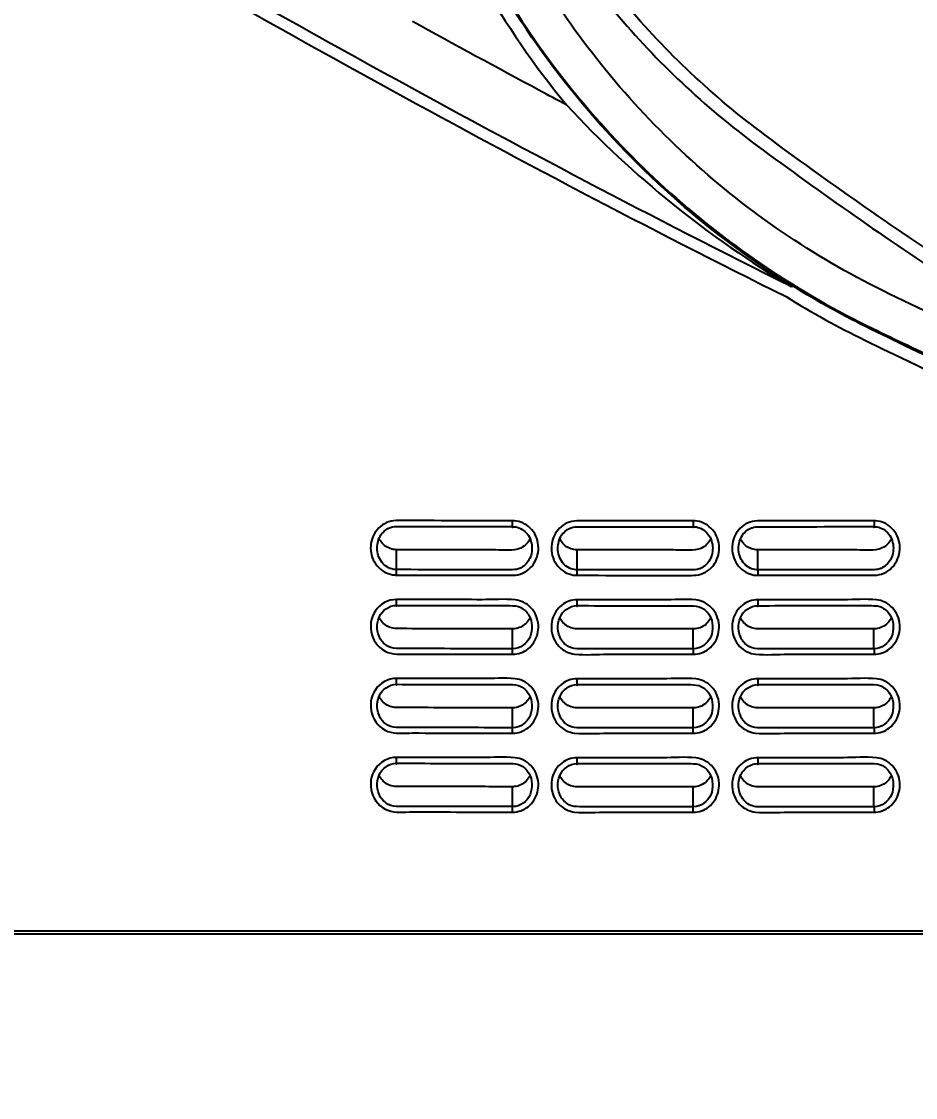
# Model space of a CAD drawing. Extents: x 5656 to 11650, y -52 to 2475.
# Drawn here: x 5989.5 to 6058.8, y 662.2 to 745.6 of the extents above; entities that cross this region are included whole.
import ezdxf

# ---------------------------------------------------------------- set-up
doc = ezdxf.new("R2010")
doc.units = 0
doc.header["$LTSCALE"] = 20
doc.header["$MEASUREMENT"] = 0
doc.layers.get('0').update_dxf_attribs({"linetype": 'CONTINUOUS'})
doc.layers.get('DEFPOINTS').update_dxf_attribs({"linetype": 'CONTINUOUS'})
doc.layers.add('1', color=7, linetype='CONTINUOUS')
doc.styles.get("Standard").update_dxf_attribs({"font": 'NanumGothic.ttf'})
doc.dimstyles.get("Standard").update_dxf_attribs({"dimtxt": 2.7, "dimasz": 2.5, "dimexe": 1.5, "dimexo": 1.5, "dimgap": 1.5, "dimtad": 1, "dimdec": 0, "dimlfac": 10, "dimzin": 0, "dimdsep": 46, "dimtxsty": 'Standard', "dimcen": 0, "dimclrt": 2, "dimadec": 0, "dimazin": 0, "dimtfac": 1, "dimtdec": 0, "dimtmove": 0, "dimatfit": 3, "dimfxl": 0, "dimtolj": 1, "dimtzin": 0, "dimarcsym": 0})

# ---------------------------------------------------------------- blocks, each defined once
blk = doc.blocks.new('*D64')
at = {"color": 3, "linetype": 'ByBlock', "lineweight": -2}
for p, q in [((6474.558, 691.893), (6474.558, 42.121)), ((5777.003, 293.403), (5777.003, 42.121)), ((5797.003, 47.121), (6454.558, 47.121))]:
    blk.add_line(p, q, dxfattribs=at)
at = {"color": 3}
for points in [[(5797.003, 50.454), (5797.003, 43.787), (5777.003, 47.121)], [(6454.558, 50.454), (6454.558, 43.787), (6474.558, 47.121)]]:
    blk.add_solid(points, dxfattribs=at)
at = {"layer": 'DEFPOINTS', "color": 0}
for p in [(6474.558, 693.393), (5777.003, 294.903), (6474.558, 47.121)]:
    blk.add_point(p, dxfattribs=at)
at = {"color": 2, "insert": (6125.781, 70.64), "char_height": 25, "attachment_point": 5}
blk.add_mtext('\\A1;{\\fNanumGothic|b0|i0|c0|p50;700}', dxfattribs=at)

msp = doc.modelspace()

# ---------------------------------------------------------------- linework, layer by layer
at = {"color": 7}
msp.add_line((5802.178, 675.151), (6465.558, 675.151), dxfattribs=at)
at = {"layer": '1', "color": 0, "linetype": 'Continuous'}
for p, q in [((6018.586, 703.117), (6018.586, 704.662)), ((6032.586, 703.097), (6032.586, 704.642)), ((6046.586, 703.096), (6046.586, 704.642)), ((6027.586, 696.987), (6027.586, 698.532)), ((6041.586, 696.979), (6041.586, 698.525)), ((6055.586, 696.985), (6055.586, 698.531)), ((6027.586, 690.872), (6027.586, 692.418)), ((6041.586, 690.864), (6041.586, 692.41)), ((6055.586, 690.868), (6055.586, 692.414)), ((6027.586, 684.758), (6027.586, 686.303)), ((6041.586, 684.748), (6041.586, 686.294)), ((6055.586, 684.751), (6055.586, 686.297))]:
    msp.add_line(p, q, dxfattribs=at)
at = {"layer": '1', "color": 0, "linetype": 'Continuous', "extrusion": (0, 0, -1)}
for centre, major_axis, ratio, start_param, end_param in [((6048.767, 724.229), (0.527, 0.85), 0.203101, 5.825232, 6.283098), ((6027.586, 706.883), (-0.001, -0.5), 0.002015, 5.780341, 7.887921), ((6041.586, 706.878), (0, -0.5), 0.000356, 4.678122, 6.786029), ((6055.586, 706.886), (0, -0.5), 0.001551, 4.677702, 6.786029), ((6018.586, 702.679), (-0.001, -0.5), 0.004485, 1.604538, 2.638744), ((6032.586, 702.659), (0, -0.5), 0.001141, 1.605159, 2.638749), ((6046.586, 702.658), (0, -0.5), 0.000791, 3.644436, 4.677822), ((6018.586, 700.785), (-0.001, -0.5), 0.004532, 5.780336, 7.887734), ((6032.586, 700.764), (0, 0.5), 0.001185, 2.638749, 4.74648), ((6046.586, 700.763), (0, 0.5), 0.000736, 1.536352, 3.644436), ((6027.586, 696.549), (-0.001, -0.5), 0.002258, 1.604797, 2.638748), ((6041.586, 696.541), (0, 0.5), 0.000084, 0.502843, 1.536456), ((6055.586, 696.547), (0, 0.5), 0.001162, 0.502844, 1.535733), ((6018.586, 694.672), (0.001, 0.5), 0.004686, 2.638743, 4.746175), ((6032.586, 694.649), (0, 0.5), 0.001329, 2.638749, 4.746518), ((6046.586, 694.648), (0, -0.5), 0.000555, 4.6779, 6.786029), ((6027.586, 690.434), (0.001, 0.5), 0.002404, 4.746426, 5.780341), ((6041.586, 690.426), (0, 0.5), 0.000081, 4.746772, 5.780342), ((6055.586, 690.43), (0, -0.5), 0.00093, 3.644436, 4.677384), ((6018.586, 688.558), (0.001, 0.5), 0.00484, 2.638743, 4.746209), ((6032.586, 688.535), (0, -0.5), 0.001475, 5.780341, 7.888149), ((6046.586, 688.531), (0, 0.5), 0.000372, 1.536262, 3.644436), ((6027.586, 684.32), (0.001, 0.5), 0.002552, 4.746462, 5.78034), ((6041.586, 684.31), (0, -0.5), 0.000248, 1.605233, 2.638749), ((6055.586, 684.312), (0, 0.5), 0.000695, 0.502843, 1.535825)]:
    msp.add_ellipse(centre, major_axis=major_axis, ratio=ratio, start_param=start_param, end_param=end_param, dxfattribs=at)
at = {"layer": '1', "color": 0, "linetype": 'Continuous'}
for points, knots in [([(6017.582, 741.604), (6006.024, 747.959), (5994.591, 754.536), (5977.458, 764.415), (5971.75, 767.712), (5960.325, 774.273), (5954.606, 777.537), (5937.424, 787.208), (5925.839, 793.544), (5903.114, 805.181), (5891.952, 810.488), (5881.324, 814.944)], [0, 0, 0, 0, 0.25, 0.25, 0.375, 0.375, 0.5, 0.5, 0.75, 0.75, 1, 1, 1, 1]), ([(5880.667, 814.124), (5891.214, 809.721), (5902.729, 804.278), (5925.653, 792.576), (5937.098, 786.329), (5954.243, 776.7), (5959.957, 773.444), (5971.373, 766.896), (5977.074, 763.605), (5994.185, 753.746), (6005.604, 747.181), (6017.147, 740.836)], [0, 0, 0, 0, 0.25, 0.25, 0.5, 0.5, 0.625, 0.625, 0.75, 0.75, 1, 1, 1, 1]), ([(6020.231, 788.219), (6020.228, 783.118), (6020.816, 778.094), (6023.169, 768.197), (6024.915, 763.432), (6029.443, 754.442), (6032.279, 750.144), (6038.774, 742.436), (6042.44, 738.983), (6046.541, 735.945)], [0, 0, 0, 0, 0.25, 0.25, 0.5, 0.5, 0.75, 0.75, 1, 1, 1, 1]), ([(6047.133, 736.783), (6043.096, 739.773), (6039.486, 743.173), (6033.09, 750.762), (6030.298, 754.994), (6025.84, 763.845), (6024.121, 768.537), (6021.805, 778.282), (6021.225, 783.229), (6021.229, 788.251)], [0, 0, 0, 0, 0.25, 0.25, 0.5, 0.5, 0.75, 0.75, 1, 1, 1, 1]), ([(6016.088, 782.293), (6016.158, 774.413), (6017.538, 766.77), (6022.913, 751.959), (6026.759, 745.203), (6031.759, 739.112)], [0, 0, 0, 0, 0.5, 0.5, 1, 1, 1, 1]), ([(6017.11, 782.415), (6017.165, 776.067), (6018.116, 769.765), (6021.659, 757.759), (6024.308, 751.914), (6029.337, 743.973), (6031.19, 741.451), (6035.251, 736.656), (6037.477, 734.371), (6044.531, 728.074), (6049.778, 724.556), (6055.493, 721.791)], [0, 0, 0, 0, 0.25, 0.25, 0.5, 0.5, 0.625, 0.625, 0.75, 0.75, 1, 1, 1, 1]), ([(6032.55, 739.738), (6027.641, 745.718), (6023.862, 752.343), (6018.567, 766.882), (6017.178, 774.555), (6017.111, 782.292)], [0, 0, 0, 0, 0.5, 0.5, 1, 1, 1, 1]), ([(6056.8, 724.454), (6051.332, 727.1), (6046.356, 730.435), (6039.611, 736.447), (6037.479, 738.633), (6033.591, 743.217), (6031.817, 745.63), (6027.002, 753.224), (6024.465, 758.816), (6021.073, 770.301), (6020.163, 776.33), (6020.11, 782.404)], [0, 0, 0, 0, 0.25, 0.25, 0.375, 0.375, 0.5, 0.5, 0.75, 0.75, 1, 1, 1, 1]), ([(6031.759, 739.112), (6031.049, 739.49), (6030.338, 739.869), (6026.352, 742.004), (6023.085, 743.778), (6019.827, 745.569)], [0, 0, 0, 0, 0.178024, 0.178024, 1, 1, 1, 1]), ([(6077.53, 717.151), (6072.189, 719.92), (6067.052, 723.062), (6056.973, 729.705), (6052.012, 733.169), (6047.133, 736.783)], [0, 0, 0, 0, 0.5, 0.5, 1, 1, 1, 1]), ([(6046.541, 735.945), (6051.511, 732.264), (6056.565, 728.737), (6066.838, 721.981), (6072.078, 718.793), (6077.53, 715.992)], [0, 0, 0, 0, 0.5, 0.5, 1, 1, 1, 1]), ([(6055.493, 721.791), (6057.293, 720.92), (6059.097, 720.056), (6064.876, 717.317), (6068.865, 715.47), (6072.871, 713.663)], [0, 0, 0, 0, 0.312735, 0.312735, 1, 1, 1, 1]), ([(6027.585, 706.9), (6026.11, 706.902), (6024.636, 706.904), (6021.686, 706.909), (6020.211, 706.912), (6018.736, 706.915), (6018.489, 706.916), (6018.235, 706.9), (6017.76, 706.749), (6017.533, 706.623), (6017.173, 706.323), (6017.026, 706.153), (6016.789, 705.771), (6016.698, 705.553), (6016.588, 705.094), (6016.571, 704.847), (6016.616, 704.358), (6016.682, 704.11), (6016.89, 703.659), (6017.035, 703.449), (6017.378, 703.107), (6017.578, 702.967), (6017.997, 702.776), (6018.22, 702.719), (6018.49, 702.698), (6018.537, 702.696), (6018.584, 702.696)], [0, 0, 0, 0, 0.286043, 0.286043, 0.572093, 0.572093, 0.572093, 0.620491, 0.620491, 0.669502, 0.669502, 0.712142, 0.712142, 0.756982, 0.756982, 0.804145, 0.804145, 0.85281, 0.85281, 0.90112, 0.90112, 0.947335, 0.947335, 0.991024, 0.991024, 1, 1, 1, 1]), ([(6018.584, 702.696), (6020.059, 702.692), (6021.533, 702.689), (6024.483, 702.684), (6025.958, 702.682), (6027.433, 702.68), (6027.68, 702.68), (6027.934, 702.696), (6028.408, 702.848), (6028.636, 702.974), (6028.996, 703.275), (6029.143, 703.445), (6029.38, 703.828), (6029.471, 704.046), (6029.581, 704.506), (6029.598, 704.755), (6029.552, 705.244), (6029.486, 705.492), (6029.277, 705.943), (6029.132, 706.152), (6028.789, 706.492), (6028.589, 706.631), (6028.17, 706.821), (6027.947, 706.878), (6027.678, 706.898), (6027.632, 706.9), (6027.585, 706.9)], [0, 0, 0, 0, 0.286044, 0.286044, 0.572081, 0.572081, 0.572081, 0.620491, 0.620491, 0.66951, 0.66951, 0.71221, 0.71221, 0.757163, 0.757163, 0.804436, 0.804436, 0.853144, 0.853144, 0.901394, 0.901394, 0.947484, 0.947484, 0.991063, 0.991063, 1, 1, 1, 1]), ([(6041.586, 706.895), (6040.112, 706.894), (6038.637, 706.894), (6035.687, 706.895), (6034.213, 706.895), (6032.738, 706.896), (6032.49, 706.896), (6032.236, 706.88), (6031.761, 706.728), (6031.534, 706.601), (6031.174, 706.3), (6031.027, 706.129), (6030.79, 705.747), (6030.699, 705.528), (6030.59, 705.067), (6030.572, 704.819), (6030.619, 704.329), (6030.685, 704.081), (6030.895, 703.631), (6031.04, 703.422), (6031.383, 703.082), (6031.583, 702.943), (6032.002, 702.754), (6032.225, 702.697), (6032.493, 702.677), (6032.539, 702.676), (6032.585, 702.676)], [0, 0, 0, 0, 0.28603, 0.28603, 0.572065, 0.572065, 0.572065, 0.620511, 0.620511, 0.669566, 0.669566, 0.712304, 0.712304, 0.757289, 0.757289, 0.80458, 0.80458, 0.853294, 0.853294, 0.901539, 0.901539, 0.947611, 0.947611, 0.991159, 0.991159, 1, 1, 1, 1]), ([(6032.585, 702.676), (6034.06, 702.675), (6035.535, 702.674), (6038.484, 702.674), (6039.959, 702.674), (6041.434, 702.674), (6041.682, 702.674), (6041.936, 702.69), (6042.41, 702.843), (6042.637, 702.969), (6042.998, 703.271), (6043.145, 703.442), (6043.382, 703.825), (6043.472, 704.044), (6043.582, 704.506), (6043.599, 704.754), (6043.553, 705.245), (6043.486, 705.493), (6043.276, 705.943), (6043.13, 706.151), (6042.787, 706.491), (6042.587, 706.629), (6042.169, 706.817), (6041.946, 706.874), (6041.678, 706.893), (6041.632, 706.895), (6041.586, 706.895)], [0, 0, 0, 0, 0.286027, 0.286027, 0.572049, 0.572049, 0.572049, 0.620498, 0.620498, 0.669553, 0.669553, 0.712324, 0.712324, 0.757375, 0.757375, 0.804735, 0.804735, 0.853481, 0.853481, 0.901695, 0.901695, 0.947695, 0.947695, 0.991176, 0.991176, 1, 1, 1, 1]), ([(6055.587, 706.903), (6055.253, 706.903), (6054.92, 706.902), (6053.253, 706.901), (6051.92, 706.9), (6049.304, 706.898), (6048.022, 706.897), (6046.739, 706.897), (6046.491, 706.897), (6046.237, 706.88), (6045.762, 706.727), (6045.535, 706.6), (6045.174, 706.298), (6045.027, 706.127), (6044.79, 705.744), (6044.7, 705.524), (6044.59, 705.063), (6044.573, 704.814), (6044.62, 704.324), (6044.687, 704.076), (6044.897, 703.626), (6045.043, 703.417), (6045.387, 703.079), (6045.586, 702.94), (6046.005, 702.753), (6046.227, 702.696), (6046.495, 702.677), (6046.541, 702.675), (6046.586, 702.675)], [0, 0, 0, 0, 0.064652, 0.064652, 0.323258, 0.323258, 0.572033, 0.572033, 0.572033, 0.620506, 0.620506, 0.669583, 0.669583, 0.712378, 0.712378, 0.75745, 0.75745, 0.804822, 0.804822, 0.853572, 0.853572, 0.901784, 0.901784, 0.947776, 0.947776, 0.991242, 0.991242, 1, 1, 1, 1]), ([(6046.586, 702.675), (6048.061, 702.676), (6049.536, 702.677), (6052.485, 702.679), (6053.96, 702.68), (6055.434, 702.681), (6055.682, 702.681), (6055.936, 702.698), (6056.411, 702.851), (6056.638, 702.978), (6056.999, 703.28), (6057.146, 703.451), (6057.383, 703.834), (6057.473, 704.054), (6057.583, 704.516), (6057.6, 704.765), (6057.553, 705.255), (6057.486, 705.503), (6057.275, 705.953), (6057.13, 706.162), (6056.786, 706.501), (6056.586, 706.639), (6056.168, 706.826), (6055.946, 706.882), (6055.678, 706.901), (6055.632, 706.903), (6055.587, 706.903)], [0, 0, 0, 0, 0.286007, 0.286007, 0.57201, 0.57201, 0.57201, 0.620474, 0.620474, 0.669542, 0.669542, 0.712344, 0.712344, 0.757444, 0.757444, 0.804855, 0.804855, 0.853633, 0.853633, 0.901844, 0.901844, 0.947806, 0.947806, 0.991237, 0.991237, 1, 1, 1, 1]), ([(6018.586, 703.117), (6018.586, 703.117), (6018.586, 703.117), (6018.55, 703.117), (6018.514, 703.119), (6018.305, 703.136), (6018.132, 703.184), (6017.812, 703.342), (6017.661, 703.456), (6017.408, 703.732), (6017.303, 703.899), (6017.154, 704.252), (6017.109, 704.444), (6017.077, 704.822), (6017.089, 705.012), (6017.167, 705.368), (6017.23, 705.539), (6017.401, 705.84), (6017.509, 705.977), (6017.753, 706.196), (6017.89, 706.285), (6018.068, 706.362), (6018.101, 706.375), (6018.326, 706.452), (6018.536, 706.461), (6018.738, 706.46), (6020.213, 706.457), (6021.688, 706.454), (6024.637, 706.449), (6026.111, 706.447), (6027.586, 706.445)], [0, 0, 0, 0, 0.000004, 0.000004, 0.007624, 0.007624, 0.044838, 0.044838, 0.084354, 0.084354, 0.125878, 0.125878, 0.167898, 0.167898, 0.208657, 0.208657, 0.247279, 0.247279, 0.283811, 0.283811, 0.317928, 0.317928, 0.325364, 0.325364, 0.369105, 0.369105, 0.369105, 0.684553, 0.684553, 1, 1, 1, 1]), ([(6027.586, 706.445), (6027.586, 706.445), (6027.586, 706.445), (6027.622, 706.445), (6027.658, 706.444), (6027.866, 706.427), (6028.039, 706.379), (6028.358, 706.223), (6028.509, 706.109), (6028.763, 705.835), (6028.868, 705.669), (6029.017, 705.315), (6029.063, 705.123), (6029.095, 704.745), (6029.083, 704.554), (6029.006, 704.197), (6028.942, 704.026), (6028.771, 703.724), (6028.663, 703.587), (6028.419, 703.367), (6028.282, 703.278), (6028.103, 703.201), (6028.071, 703.188), (6027.846, 703.111), (6027.637, 703.101), (6027.434, 703.101), (6025.959, 703.103), (6024.484, 703.105), (6021.535, 703.11), (6020.061, 703.114), (6018.586, 703.117)], [0, 0, 0, 0, 0.000004, 0.000004, 0.00759, 0.00759, 0.044703, 0.044703, 0.084092, 0.084092, 0.125544, 0.125544, 0.167592, 0.167592, 0.208453, 0.208453, 0.247192, 0.247192, 0.283799, 0.283799, 0.317988, 0.317988, 0.32538, 0.32538, 0.369138, 0.369138, 0.369138, 0.684569, 0.684569, 1, 1, 1, 1]), ([(6032.586, 703.097), (6032.586, 703.097), (6032.586, 703.097), (6032.55, 703.097), (6032.515, 703.098), (6032.307, 703.115), (6032.135, 703.162), (6031.815, 703.317), (6031.664, 703.431), (6031.41, 703.705), (6031.305, 703.871), (6031.155, 704.225), (6031.109, 704.416), (6031.077, 704.795), (6031.089, 704.986), (6031.166, 705.343), (6031.229, 705.514), (6031.401, 705.817), (6031.508, 705.954), (6031.752, 706.175), (6031.89, 706.264), (6032.068, 706.341), (6032.101, 706.354), (6032.326, 706.431), (6032.535, 706.441), (6032.738, 706.441), (6034.213, 706.44), (6035.688, 706.44), (6038.637, 706.439), (6040.111, 706.439), (6041.586, 706.439)], [0, 0, 0, 0, 0.000004, 0.000004, 0.007509, 0.007509, 0.044592, 0.044592, 0.083962, 0.083962, 0.125407, 0.125407, 0.167457, 0.167457, 0.208334, 0.208334, 0.247101, 0.247101, 0.283743, 0.283743, 0.317965, 0.317965, 0.325359, 0.325359, 0.369148, 0.369148, 0.369148, 0.684574, 0.684574, 1, 1, 1, 1]), ([(6041.586, 706.439), (6041.586, 706.439), (6041.586, 706.439), (6041.622, 706.439), (6041.657, 706.438), (6041.865, 706.422), (6042.037, 706.375), (6042.356, 706.22), (6042.507, 706.107), (6042.761, 705.834), (6042.866, 705.668), (6043.016, 705.315), (6043.063, 705.123), (6043.095, 704.744), (6043.083, 704.553), (6043.006, 704.195), (6042.943, 704.024), (6042.771, 703.72), (6042.664, 703.583), (6042.42, 703.362), (6042.282, 703.272), (6042.104, 703.195), (6042.071, 703.183), (6041.846, 703.105), (6041.637, 703.095), (6041.434, 703.095), (6039.959, 703.095), (6038.484, 703.095), (6035.535, 703.095), (6034.061, 703.096), (6032.586, 703.097)], [0, 0, 0, 0, 0.000004, 0.000004, 0.007494, 0.007494, 0.044516, 0.044516, 0.083812, 0.083812, 0.12522, 0.12522, 0.167293, 0.167293, 0.208235, 0.208235, 0.247071, 0.247071, 0.283756, 0.283756, 0.318018, 0.318018, 0.325384, 0.325384, 0.36918, 0.36918, 0.36918, 0.68459, 0.68459, 1, 1, 1, 1]), ([(6046.586, 703.096), (6046.586, 703.096), (6046.586, 703.096), (6046.551, 703.096), (6046.515, 703.098), (6046.308, 703.113), (6046.136, 703.161), (6045.817, 703.315), (6045.666, 703.428), (6045.412, 703.701), (6045.306, 703.867), (6045.156, 704.22), (6045.11, 704.412), (6045.077, 704.791), (6045.089, 704.982), (6045.166, 705.34), (6045.229, 705.511), (6045.401, 705.815), (6045.508, 705.952), (6045.752, 706.173), (6045.89, 706.263), (6046.068, 706.341), (6046.101, 706.353), (6046.326, 706.431), (6046.535, 706.441), (6046.738, 706.441), (6048.213, 706.442), (6049.688, 706.443), (6052.637, 706.445), (6054.111, 706.446), (6055.586, 706.448)], [0, 0, 0, 0, 0.000004, 0.000004, 0.007438, 0.007438, 0.044445, 0.044445, 0.083733, 0.083733, 0.125137, 0.125137, 0.167213, 0.167213, 0.208165, 0.208165, 0.247019, 0.247019, 0.283726, 0.283726, 0.318007, 0.318007, 0.325377, 0.325377, 0.369193, 0.369193, 0.369193, 0.684597, 0.684597, 1, 1, 1, 1]), ([(6055.586, 706.448), (6055.586, 706.448), (6055.586, 706.448), (6055.621, 706.448), (6055.657, 706.446), (6055.864, 706.43), (6056.036, 706.384), (6056.355, 706.23), (6056.506, 706.117), (6056.76, 705.844), (6056.866, 705.678), (6057.016, 705.325), (6057.062, 705.133), (6057.095, 704.754), (6057.083, 704.562), (6057.006, 704.204), (6056.943, 704.032), (6056.771, 703.729), (6056.664, 703.591), (6056.42, 703.37), (6056.282, 703.28), (6056.104, 703.203), (6056.071, 703.19), (6055.847, 703.112), (6055.637, 703.102), (6055.434, 703.102), (6053.959, 703.101), (6052.484, 703.1), (6049.535, 703.098), (6048.061, 703.097), (6046.586, 703.096)], [0, 0, 0, 0, 0.000004, 0.000004, 0.007442, 0.007442, 0.044417, 0.044417, 0.083675, 0.083675, 0.125075, 0.125075, 0.167176, 0.167176, 0.208167, 0.208167, 0.247055, 0.247055, 0.283775, 0.283775, 0.318066, 0.318066, 0.325423, 0.325423, 0.369233, 0.369233, 0.369233, 0.684617, 0.684617, 1, 1, 1, 1]), ([(6018.586, 704.662), (6018.421, 704.663), (6018.253, 704.692), (6017.941, 704.802), (6017.793, 704.885), (6017.533, 705.092), (6017.418, 705.22), (6017.297, 705.411), (6017.268, 705.462), (6017.243, 705.514)], [0, 0, 0, 0, 0.297407, 0.297407, 0.594623, 0.594623, 0.895423, 0.895423, 1, 1, 1, 1]), ([(6028.943, 705.523), (6028.942, 705.52), (6028.941, 705.518), (6028.866, 705.358), (6028.764, 705.211), (6028.521, 704.967), (6028.378, 704.865), (6028.072, 704.719), (6027.906, 704.672), (6027.739, 704.654), (6027.088, 704.587), (6026.429, 704.648), (6024.576, 704.651), (6023.378, 704.652), (6020.982, 704.657), (6019.784, 704.659), (6018.586, 704.662)], [0, 0, 0, 0, 0.000758, 0.000758, 0.049881, 0.049881, 0.098249, 0.098249, 0.145669, 0.145669, 0.145669, 0.329069, 0.329069, 0.664534, 0.664534, 1, 1, 1, 1]), ([(6032.586, 704.642), (6032.421, 704.642), (6032.253, 704.671), (6031.942, 704.781), (6031.793, 704.863), (6031.533, 705.07), (6031.419, 705.197), (6031.297, 705.387), (6031.269, 705.439), (6031.243, 705.492)], [0, 0, 0, 0, 0.297265, 0.297265, 0.594361, 0.594361, 0.894648, 0.894648, 1, 1, 1, 1]), ([(6042.944, 705.519), (6042.943, 705.517), (6042.942, 705.516), (6042.868, 705.356), (6042.766, 705.209), (6042.523, 704.963), (6042.38, 704.861), (6042.074, 704.714), (6041.908, 704.666), (6041.74, 704.649), (6041.088, 704.58), (6040.429, 704.64), (6038.576, 704.64), (6037.378, 704.64), (6034.982, 704.641), (6033.784, 704.642), (6032.586, 704.642)], [0, 0, 0, 0, 0.000561, 0.000561, 0.04974, 0.04974, 0.098202, 0.098202, 0.145708, 0.145708, 0.145708, 0.329274, 0.329274, 0.664637, 0.664637, 1, 1, 1, 1]), ([(6046.586, 704.642), (6046.421, 704.642), (6046.254, 704.671), (6045.942, 704.78), (6045.794, 704.862), (6045.534, 705.068), (6045.419, 705.195), (6045.298, 705.385), (6045.269, 705.437), (6045.243, 705.49)], [0, 0, 0, 0, 0.297195, 0.297195, 0.594235, 0.594235, 0.894248, 0.894248, 1, 1, 1, 1]), ([(6056.944, 705.528), (6056.943, 705.527), (6056.942, 705.525), (6056.868, 705.366), (6056.767, 705.219), (6056.524, 704.972), (6056.381, 704.869), (6056.075, 704.722), (6055.908, 704.674), (6055.741, 704.656), (6055.089, 704.587), (6054.429, 704.647), (6052.575, 704.646), (6051.377, 704.645), (6048.982, 704.643), (6047.784, 704.643), (6046.586, 704.642)], [0, 0, 0, 0, 0.000449, 0.000449, 0.049668, 0.049668, 0.098183, 0.098183, 0.145731, 0.145731, 0.145731, 0.32936, 0.32936, 0.66468, 0.66468, 1, 1, 1, 1]), ([(6027.585, 696.566), (6027.8, 696.566), (6028.017, 696.603), (6028.422, 696.745), (6028.615, 696.852), (6028.956, 697.12), (6029.107, 697.286), (6029.354, 697.661), (6029.45, 697.876), (6029.572, 698.331), (6029.596, 698.578), (6029.564, 699.068), (6029.505, 699.317), (6029.309, 699.774), (6029.17, 699.988), (6028.836, 700.34), (6028.64, 700.485), (6028.225, 700.688), (6028.003, 700.753), (6027.78, 700.776), (6026.931, 700.864), (6026.072, 700.788), (6023.007, 700.792), (6020.795, 700.797), (6018.584, 700.802)], [0, 0, 0, 0, 0.041972, 0.041972, 0.083891, 0.083891, 0.126725, 0.126725, 0.17162, 0.17162, 0.218869, 0.218869, 0.267684, 0.267684, 0.316219, 0.316219, 0.362688, 0.362688, 0.40661, 0.40661, 0.40661, 0.571901, 0.571901, 1, 1, 1, 1]), ([(6055.587, 696.564), (6055.802, 696.564), (6056.019, 696.602), (6056.424, 696.745), (6056.617, 696.852), (6056.958, 697.122), (6057.11, 697.288), (6057.357, 697.665), (6057.452, 697.881), (6057.574, 698.337), (6057.598, 698.585), (6057.565, 699.075), (6057.505, 699.325), (6057.308, 699.781), (6057.168, 699.995), (6056.834, 700.345), (6056.637, 700.49), (6056.223, 700.691), (6056.001, 700.754), (6055.779, 700.777), (6054.931, 700.862), (6054.075, 700.785), (6051.011, 700.783), (6048.799, 700.782), (6046.586, 700.781)], [0, 0, 0, 0, 0.042017, 0.042017, 0.083978, 0.083978, 0.126914, 0.126914, 0.171955, 0.171955, 0.219345, 0.219345, 0.26824, 0.26824, 0.316752, 0.316752, 0.363106, 0.363106, 0.406886, 0.406886, 0.406886, 0.57177, 0.57177, 1, 1, 1, 1]), ([(6018.584, 700.802), (6017.935, 700.804), (6017.318, 700.458), (6016.592, 699.387), (6016.493, 698.694), (6016.848, 697.466), (6017.317, 696.929), (6018.517, 696.48), (6019.191, 696.581), (6022.419, 696.573), (6025.002, 696.569), (6027.585, 696.566)], [0, 0, 0, 0, 0.125, 0.125, 0.25, 0.25, 0.375, 0.375, 0.5, 0.5, 1, 1, 1, 1]), ([(6027.586, 696.987), (6025.241, 696.99), (6022.896, 696.994), (6019.965, 697), (6019.379, 697.002), (6018.5, 697.004), (6018.203, 697.028), (6017.684, 697.3), (6017.474, 697.513), (6017.041, 698.254), (6017.008, 698.888), (6017.462, 699.939), (6018, 700.349), (6018.586, 700.347)], [0, 0, 0, 0, 0.5, 0.5, 0.625, 0.625, 0.6875, 0.6875, 0.75, 0.75, 0.875, 0.875, 1, 1, 1, 1]), ([(6018.586, 700.347), (6020.931, 700.341), (6023.276, 700.337), (6026.208, 700.333), (6026.794, 700.332), (6027.673, 700.331), (6027.97, 700.307), (6028.49, 700.035), (6028.7, 699.823), (6029.132, 699.081), (6029.163, 698.447), (6028.709, 697.396), (6028.172, 696.986), (6027.586, 696.987)], [0, 0, 0, 0, 0.5, 0.5, 0.625, 0.625, 0.6875, 0.6875, 0.75, 0.75, 0.875, 0.875, 1, 1, 1, 1]), ([(6032.585, 700.781), (6032.371, 700.782), (6032.153, 700.744), (6031.748, 700.602), (6031.555, 700.495), (6031.214, 700.226), (6031.062, 700.06), (6030.816, 699.684), (6030.72, 699.469), (6030.598, 699.014), (6030.574, 698.767), (6030.606, 698.277), (6030.666, 698.028), (6030.862, 697.571), (6031.002, 697.357), (6031.335, 697.006), (6031.532, 696.86), (6031.947, 696.658), (6032.169, 696.594), (6032.392, 696.571), (6033.241, 696.484), (6034.098, 696.56), (6037.163, 696.559), (6039.375, 696.558), (6041.586, 696.558)], [0, 0, 0, 0, 0.042003, 0.042003, 0.083953, 0.083953, 0.126827, 0.126827, 0.171756, 0.171756, 0.219025, 0.219025, 0.267848, 0.267848, 0.31638, 0.31638, 0.362834, 0.362834, 0.406728, 0.406728, 0.406728, 0.571883, 0.571883, 1, 1, 1, 1]), ([(6041.586, 696.979), (6039.241, 696.979), (6036.896, 696.98), (6033.964, 696.981), (6033.378, 696.982), (6032.498, 696.982), (6032.202, 697.006), (6031.682, 697.278), (6031.472, 697.49), (6031.04, 698.232), (6031.009, 698.866), (6031.464, 699.917), (6032, 700.327), (6032.586, 700.326)], [0, 0, 0, 0, 0.5, 0.5, 0.625, 0.625, 0.6875, 0.6875, 0.75, 0.75, 0.875, 0.875, 1, 1, 1, 1]), ([(6041.586, 696.558), (6041.801, 696.558), (6042.019, 696.596), (6042.424, 696.739), (6042.617, 696.846), (6042.957, 697.115), (6043.109, 697.281), (6043.356, 697.657), (6043.452, 697.873), (6043.573, 698.329), (6043.597, 698.576), (6043.565, 699.066), (6043.505, 699.316), (6043.308, 699.772), (6043.169, 699.986), (6042.835, 700.337), (6042.638, 700.482), (6042.224, 700.683), (6042.002, 700.747), (6041.779, 700.77), (6040.931, 700.856), (6040.074, 700.779), (6037.009, 700.779), (6034.797, 700.78), (6032.585, 700.781)], [0, 0, 0, 0, 0.042006, 0.042006, 0.083958, 0.083958, 0.126865, 0.126865, 0.171859, 0.171859, 0.219199, 0.219199, 0.268059, 0.268059, 0.316567, 0.316567, 0.362952, 0.362952, 0.406779, 0.406779, 0.406779, 0.571816, 0.571816, 1, 1, 1, 1]), ([(6032.586, 700.326), (6034.931, 700.325), (6037.277, 700.324), (6040.208, 700.324), (6040.795, 700.324), (6041.674, 700.324), (6041.971, 700.301), (6042.491, 700.029), (6042.701, 699.816), (6043.132, 699.074), (6043.163, 698.44), (6042.708, 697.39), (6042.172, 696.979), (6041.586, 696.979)], [0, 0, 0, 0, 0.5, 0.5, 0.625, 0.625, 0.6875, 0.6875, 0.75, 0.75, 0.875, 0.875, 1, 1, 1, 1]), ([(6046.586, 700.781), (6046.371, 700.781), (6046.154, 700.743), (6045.748, 700.6), (6045.556, 700.493), (6045.215, 700.224), (6045.063, 700.057), (6044.816, 699.681), (6044.72, 699.465), (6044.599, 699.009), (6044.575, 698.761), (6044.608, 698.271), (6044.668, 698.021), (6044.865, 697.565), (6045.005, 697.352), (6045.339, 697.001), (6045.535, 696.856), (6045.95, 696.655), (6046.171, 696.592), (6046.394, 696.569), (6047.242, 696.483), (6048.099, 696.56), (6051.163, 696.561), (6053.375, 696.563), (6055.587, 696.564)], [0, 0, 0, 0, 0.042024, 0.042024, 0.083994, 0.083994, 0.126925, 0.126925, 0.171941, 0.171941, 0.219294, 0.219294, 0.26816, 0.26816, 0.316668, 0.316668, 0.363048, 0.363048, 0.406862, 0.406862, 0.406862, 0.571823, 0.571823, 1, 1, 1, 1]), ([(6055.586, 696.985), (6053.241, 696.983), (6050.895, 696.982), (6047.963, 696.981), (6047.377, 696.981), (6046.497, 696.98), (6046.201, 697.004), (6045.68, 697.276), (6045.471, 697.488), (6045.04, 698.23), (6045.009, 698.865), (6045.465, 699.915), (6046, 700.325), (6046.586, 700.325)], [0, 0, 0, 0, 0.5, 0.5, 0.625, 0.625, 0.6875, 0.6875, 0.75, 0.75, 0.875, 0.875, 1, 1, 1, 1]), ([(6046.586, 700.325), (6048.932, 700.326), (6051.277, 700.328), (6054.209, 700.33), (6054.796, 700.33), (6055.675, 700.331), (6055.972, 700.307), (6056.492, 700.035), (6056.702, 699.822), (6057.133, 699.08), (6057.163, 698.446), (6056.707, 697.396), (6056.172, 696.985), (6055.586, 696.985)], [0, 0, 0, 0, 0.5, 0.5, 0.625, 0.625, 0.6875, 0.6875, 0.75, 0.75, 0.875, 0.875, 1, 1, 1, 1]), ([(6027.586, 698.532), (6026.771, 698.533), (6025.955, 698.534), (6022.954, 698.539), (6020.767, 698.536), (6018.581, 698.549), (6018.415, 698.55), (6018.247, 698.58), (6017.935, 698.692), (6017.786, 698.776), (6017.527, 698.985), (6017.413, 699.114), (6017.288, 699.312), (6017.256, 699.371), (6017.228, 699.433)], [0, 0, 0, 0, 0.228011, 0.228011, 0.839323, 0.839323, 0.839323, 0.886418, 0.886418, 0.933483, 0.933483, 0.980969, 0.980969, 1, 1, 1, 1]), ([(6028.925, 699.37), (6028.851, 699.221), (6028.752, 699.083), (6028.513, 698.846), (6028.369, 698.745), (6028.063, 698.601), (6027.896, 698.555), (6027.682, 698.535), (6027.634, 698.532), (6027.586, 698.532)], [0, 0, 0, 0, 0.30038, 0.30038, 0.61041, 0.61041, 0.914356, 0.914356, 1, 1, 1, 1]), ([(6041.586, 698.525), (6040.771, 698.525), (6039.955, 698.525), (6036.955, 698.525), (6034.77, 698.526), (6032.586, 698.528), (6032.42, 698.528), (6032.252, 698.557), (6031.94, 698.667), (6031.791, 698.75), (6031.531, 698.957), (6031.417, 699.085), (6031.29, 699.285), (6031.257, 699.346), (6031.228, 699.409)], [0, 0, 0, 0, 0.228043, 0.228043, 0.839002, 0.839002, 0.839002, 0.886021, 0.886021, 0.933013, 0.933013, 0.980378, 0.980378, 1, 1, 1, 1]), ([(6042.925, 699.366), (6042.853, 699.219), (6042.756, 699.083), (6042.52, 698.845), (6042.376, 698.743), (6042.07, 698.597), (6041.903, 698.55), (6041.686, 698.528), (6041.636, 698.525), (6041.586, 698.525)], [0, 0, 0, 0, 0.295824, 0.295824, 0.606159, 0.606159, 0.910367, 0.910367, 1, 1, 1, 1]), ([(6055.586, 698.531), (6054.771, 698.531), (6053.955, 698.53), (6050.956, 698.528), (6048.772, 698.527), (6046.588, 698.526), (6046.422, 698.526), (6046.254, 698.555), (6045.941, 698.665), (6045.792, 698.747), (6045.531, 698.955), (6045.417, 699.082), (6045.29, 699.281), (6045.257, 699.342), (6045.228, 699.406)], [0, 0, 0, 0, 0.228079, 0.228079, 0.838918, 0.838918, 0.838918, 0.885998, 0.885998, 0.933065, 0.933065, 0.980356, 0.980356, 1, 1, 1, 1]), ([(6056.926, 699.374), (6056.853, 699.227), (6056.757, 699.091), (6056.522, 698.853), (6056.378, 698.751), (6056.072, 698.604), (6055.905, 698.557), (6055.688, 698.534), (6055.637, 698.531), (6055.586, 698.531)], [0, 0, 0, 0, 0.294737, 0.294737, 0.605194, 0.605194, 0.909458, 0.909458, 1, 1, 1, 1]), ([(6018.584, 694.688), (6017.935, 694.69), (6017.318, 694.345), (6016.592, 693.274), (6016.493, 692.58), (6016.848, 691.352), (6017.317, 690.815), (6018.517, 690.366), (6019.191, 690.467), (6022.419, 690.459), (6025.002, 690.455), (6027.585, 690.451)], [0, 0, 0, 0, 0.125, 0.125, 0.25, 0.25, 0.375, 0.375, 0.5, 0.5, 1, 1, 1, 1]), ([(6027.586, 690.872), (6025.241, 690.876), (6022.896, 690.88), (6019.965, 690.886), (6019.379, 690.888), (6018.5, 690.89), (6018.203, 690.914), (6017.684, 691.187), (6017.474, 691.399), (6017.041, 692.14), (6017.008, 692.775), (6017.462, 693.826), (6018, 694.235), (6018.586, 694.233)], [0, 0, 0, 0, 0.5, 0.5, 0.625, 0.625, 0.6875, 0.6875, 0.75, 0.75, 0.875, 0.875, 1, 1, 1, 1]), ([(6027.585, 690.451), (6027.8, 690.451), (6028.017, 690.488), (6028.422, 690.63), (6028.615, 690.737), (6028.956, 691.005), (6029.107, 691.171), (6029.354, 691.546), (6029.45, 691.761), (6029.572, 692.216), (6029.596, 692.463), (6029.564, 692.953), (6029.505, 693.202), (6029.309, 693.659), (6029.17, 693.873), (6028.837, 694.225), (6028.64, 694.371), (6028.225, 694.574), (6028.003, 694.638), (6027.78, 694.661), (6026.93, 694.75), (6026.072, 694.674), (6023.007, 694.678), (6020.795, 694.683), (6018.584, 694.688)], [0, 0, 0, 0, 0.041968, 0.041968, 0.083884, 0.083884, 0.126712, 0.126712, 0.171602, 0.171602, 0.218847, 0.218847, 0.267663, 0.267663, 0.316202, 0.316202, 0.362678, 0.362678, 0.406606, 0.406606, 0.406606, 0.571906, 0.571906, 1, 1, 1, 1]), ([(6018.586, 694.233), (6020.931, 694.227), (6023.276, 694.223), (6026.208, 694.218), (6026.794, 694.218), (6027.673, 694.216), (6027.97, 694.193), (6028.49, 693.921), (6028.7, 693.708), (6029.132, 692.967), (6029.163, 692.332), (6028.709, 691.281), (6028.172, 690.871), (6027.586, 690.872)], [0, 0, 0, 0, 0.5, 0.5, 0.625, 0.625, 0.6875, 0.6875, 0.75, 0.75, 0.875, 0.875, 1, 1, 1, 1]), ([(6032.585, 694.667), (6032.371, 694.667), (6032.153, 694.63), (6031.748, 694.487), (6031.555, 694.38), (6031.214, 694.112), (6031.062, 693.945), (6030.816, 693.57), (6030.72, 693.355), (6030.598, 692.899), (6030.574, 692.652), (6030.606, 692.163), (6030.666, 691.913), (6030.862, 691.457), (6031.001, 691.243), (6031.335, 690.891), (6031.532, 690.746), (6031.947, 690.543), (6032.169, 690.479), (6032.392, 690.456), (6033.241, 690.369), (6034.098, 690.445), (6037.163, 690.443), (6039.374, 690.443), (6041.586, 690.443)], [0, 0, 0, 0, 0.042, 0.042, 0.083947, 0.083947, 0.126815, 0.126815, 0.171738, 0.171738, 0.219004, 0.219004, 0.267827, 0.267827, 0.316364, 0.316364, 0.362825, 0.362825, 0.406725, 0.406725, 0.406725, 0.571889, 0.571889, 1, 1, 1, 1]), ([(6041.586, 690.864), (6039.241, 690.864), (6036.896, 690.864), (6033.964, 690.866), (6033.378, 690.867), (6032.498, 690.867), (6032.202, 690.891), (6031.682, 691.163), (6031.472, 691.376), (6031.04, 692.117), (6031.009, 692.752), (6031.464, 693.802), (6032, 694.212), (6032.586, 694.212)], [0, 0, 0, 0, 0.5, 0.5, 0.625, 0.625, 0.6875, 0.6875, 0.75, 0.75, 0.875, 0.875, 1, 1, 1, 1]), ([(6041.586, 690.443), (6041.801, 690.443), (6042.019, 690.48), (6042.424, 690.623), (6042.616, 690.73), (6042.957, 690.999), (6043.109, 691.166), (6043.356, 691.541), (6043.452, 691.757), (6043.573, 692.213), (6043.597, 692.46), (6043.565, 692.95), (6043.505, 693.2), (6043.308, 693.656), (6043.169, 693.87), (6042.835, 694.221), (6042.638, 694.366), (6042.224, 694.568), (6042.002, 694.631), (6041.779, 694.654), (6040.931, 694.741), (6040.074, 694.664), (6037.009, 694.664), (6034.797, 694.665), (6032.585, 694.667)], [0, 0, 0, 0, 0.042003, 0.042003, 0.083951, 0.083951, 0.126852, 0.126852, 0.171839, 0.171839, 0.219174, 0.219174, 0.268035, 0.268035, 0.316549, 0.316549, 0.362942, 0.362942, 0.406775, 0.406775, 0.406775, 0.571821, 0.571821, 1, 1, 1, 1]), ([(6032.586, 694.212), (6034.931, 694.21), (6037.277, 694.209), (6040.209, 694.209), (6040.795, 694.209), (6041.674, 694.209), (6041.971, 694.185), (6042.491, 693.913), (6042.701, 693.701), (6043.132, 692.959), (6043.163, 692.324), (6042.708, 691.274), (6042.172, 690.864), (6041.586, 690.864)], [0, 0, 0, 0, 0.5, 0.5, 0.625, 0.625, 0.6875, 0.6875, 0.75, 0.75, 0.875, 0.875, 1, 1, 1, 1]), ([(6046.586, 694.665), (6046.371, 694.665), (6046.154, 694.627), (6045.748, 694.484), (6045.556, 694.377), (6045.215, 694.108), (6045.063, 693.941), (6044.816, 693.565), (6044.72, 693.349), (6044.599, 692.893), (6044.575, 692.646), (6044.608, 692.156), (6044.668, 691.906), (6044.864, 691.45), (6045.004, 691.236), (6045.338, 690.885), (6045.535, 690.74), (6045.949, 690.539), (6046.171, 690.476), (6046.394, 690.453), (6047.242, 690.367), (6048.098, 690.444), (6051.163, 690.445), (6053.375, 690.446), (6055.587, 690.447)], [0, 0, 0, 0, 0.04202, 0.04202, 0.083986, 0.083986, 0.12691, 0.12691, 0.171919, 0.171919, 0.219268, 0.219268, 0.268134, 0.268134, 0.316648, 0.316648, 0.363036, 0.363036, 0.406857, 0.406857, 0.406857, 0.57183, 0.57183, 1, 1, 1, 1]), ([(6055.586, 690.868), (6053.241, 690.867), (6050.895, 690.866), (6047.963, 690.865), (6047.377, 690.864), (6046.497, 690.864), (6046.201, 690.888), (6045.68, 691.16), (6045.471, 691.372), (6045.04, 692.114), (6045.009, 692.749), (6045.464, 693.799), (6046, 694.209), (6046.586, 694.209)], [0, 0, 0, 0, 0.5, 0.5, 0.625, 0.625, 0.6875, 0.6875, 0.75, 0.75, 0.875, 0.875, 1, 1, 1, 1]), ([(6055.587, 690.447), (6055.801, 690.447), (6056.019, 690.485), (6056.424, 690.628), (6056.617, 690.735), (6056.958, 691.004), (6057.109, 691.171), (6057.356, 691.547), (6057.452, 691.763), (6057.574, 692.22), (6057.598, 692.467), (6057.565, 692.958), (6057.505, 693.207), (6057.308, 693.664), (6057.168, 693.877), (6056.834, 694.228), (6056.638, 694.373), (6056.223, 694.574), (6056.002, 694.637), (6055.779, 694.66), (6054.931, 694.745), (6054.075, 694.668), (6051.011, 694.667), (6048.799, 694.665), (6046.586, 694.665)], [0, 0, 0, 0, 0.042012, 0.042012, 0.083969, 0.083969, 0.126896, 0.126896, 0.171927, 0.171927, 0.219311, 0.219311, 0.268206, 0.268206, 0.316725, 0.316725, 0.363091, 0.363091, 0.40688, 0.40688, 0.40688, 0.571778, 0.571778, 1, 1, 1, 1]), ([(6046.586, 694.209), (6048.932, 694.21), (6051.277, 694.211), (6054.209, 694.213), (6054.796, 694.213), (6055.675, 694.214), (6055.972, 694.19), (6056.492, 693.918), (6056.702, 693.705), (6057.133, 692.963), (6057.163, 692.329), (6056.707, 691.279), (6056.172, 690.868), (6055.586, 690.868)], [0, 0, 0, 0, 0.5, 0.5, 0.625, 0.625, 0.6875, 0.6875, 0.75, 0.75, 0.875, 0.875, 1, 1, 1, 1]), ([(6027.586, 692.418), (6026.771, 692.419), (6025.955, 692.42), (6022.953, 692.425), (6020.767, 692.422), (6018.581, 692.435), (6018.415, 692.436), (6018.247, 692.466), (6017.934, 692.578), (6017.786, 692.662), (6017.526, 692.871), (6017.412, 693), (6017.288, 693.199), (6017.256, 693.258), (6017.228, 693.319)], [0, 0, 0, 0, 0.22801, 0.22801, 0.839345, 0.839345, 0.839345, 0.886443, 0.886443, 0.93351, 0.93351, 0.981002, 0.981002, 1, 1, 1, 1]), ([(6028.925, 693.255), (6028.851, 693.107), (6028.752, 692.968), (6028.513, 692.731), (6028.369, 692.63), (6028.062, 692.486), (6027.896, 692.441), (6027.682, 692.42), (6027.634, 692.418), (6027.586, 692.418)], [0, 0, 0, 0, 0.300681, 0.300681, 0.610673, 0.610673, 0.914575, 0.914575, 1, 1, 1, 1]), ([(6041.586, 692.41), (6040.771, 692.41), (6039.955, 692.41), (6036.955, 692.41), (6034.77, 692.41), (6032.585, 692.413), (6032.42, 692.413), (6032.252, 692.442), (6031.939, 692.552), (6031.791, 692.635), (6031.531, 692.843), (6031.416, 692.971), (6031.29, 693.17), (6031.257, 693.231), (6031.228, 693.294)], [0, 0, 0, 0, 0.228042, 0.228042, 0.839024, 0.839024, 0.839024, 0.886046, 0.886046, 0.93304, 0.93304, 0.98041, 0.98041, 1, 1, 1, 1]), ([(6042.925, 693.25), (6042.853, 693.103), (6042.755, 692.967), (6042.52, 692.729), (6042.376, 692.627), (6042.07, 692.481), (6041.903, 692.434), (6041.686, 692.412), (6041.636, 692.41), (6041.586, 692.41)], [0, 0, 0, 0, 0.296134, 0.296134, 0.606428, 0.606428, 0.910587, 0.910587, 1, 1, 1, 1]), ([(6055.586, 692.414), (6054.771, 692.414), (6053.955, 692.413), (6050.956, 692.412), (6048.772, 692.411), (6046.588, 692.41), (6046.422, 692.41), (6046.254, 692.439), (6045.941, 692.549), (6045.792, 692.631), (6045.532, 692.839), (6045.417, 692.966), (6045.29, 693.165), (6045.257, 693.227), (6045.228, 693.29)], [0, 0, 0, 0, 0.228075, 0.228075, 0.838938, 0.838938, 0.838938, 0.886001, 0.886001, 0.933048, 0.933048, 0.980347, 0.980347, 1, 1, 1, 1]), ([(6056.926, 693.256), (6056.853, 693.11), (6056.757, 692.974), (6056.522, 692.736), (6056.378, 692.633), (6056.072, 692.487), (6055.905, 692.44), (6055.688, 692.417), (6055.637, 692.414), (6055.586, 692.414)], [0, 0, 0, 0, 0.294788, 0.294788, 0.605238, 0.605238, 0.909486, 0.909486, 1, 1, 1, 1]), ([(6018.584, 688.575), (6017.935, 688.576), (6017.317, 688.231), (6016.592, 687.16), (6016.493, 686.466), (6016.848, 685.239), (6017.317, 684.702), (6018.517, 684.252), (6019.191, 684.353), (6022.419, 684.345), (6025.002, 684.34), (6027.585, 684.337)], [0, 0, 0, 0, 0.125, 0.125, 0.25, 0.25, 0.375, 0.375, 0.5, 0.5, 1, 1, 1, 1]), ([(6027.585, 684.337), (6027.799, 684.336), (6028.017, 684.374), (6028.422, 684.516), (6028.615, 684.622), (6028.956, 684.891), (6029.107, 685.057), (6029.354, 685.431), (6029.45, 685.647), (6029.572, 686.101), (6029.596, 686.348), (6029.564, 686.838), (6029.505, 687.087), (6029.309, 687.544), (6029.17, 687.758), (6028.837, 688.11), (6028.64, 688.256), (6028.225, 688.459), (6028.003, 688.524), (6027.78, 688.547), (6026.93, 688.635), (6026.072, 688.559), (6023.007, 688.564), (6020.795, 688.569), (6018.584, 688.575)], [0, 0, 0, 0, 0.041965, 0.041965, 0.083877, 0.083877, 0.1267, 0.1267, 0.171584, 0.171584, 0.218825, 0.218825, 0.267641, 0.267641, 0.316184, 0.316184, 0.362668, 0.362668, 0.406601, 0.406601, 0.406601, 0.571911, 0.571911, 1, 1, 1, 1]), ([(6032.585, 688.552), (6032.371, 688.552), (6032.153, 688.515), (6031.748, 688.372), (6031.555, 688.265), (6031.214, 687.997), (6031.062, 687.83), (6030.816, 687.455), (6030.72, 687.24), (6030.598, 686.785), (6030.574, 686.538), (6030.606, 686.048), (6030.666, 685.799), (6030.862, 685.342), (6031.001, 685.128), (6031.335, 684.777), (6031.532, 684.631), (6031.946, 684.428), (6032.169, 684.364), (6032.392, 684.341), (6033.24, 684.254), (6034.098, 684.33), (6037.163, 684.328), (6039.374, 684.327), (6041.586, 684.327)], [0, 0, 0, 0, 0.041996, 0.041996, 0.08394, 0.08394, 0.126803, 0.126803, 0.17172, 0.17172, 0.218982, 0.218982, 0.267806, 0.267806, 0.316347, 0.316347, 0.362816, 0.362816, 0.406721, 0.406721, 0.406721, 0.571895, 0.571895, 1, 1, 1, 1]), ([(6041.586, 684.327), (6041.801, 684.327), (6042.019, 684.365), (6042.424, 684.507), (6042.616, 684.614), (6042.957, 684.883), (6043.109, 685.05), (6043.356, 685.425), (6043.451, 685.641), (6043.573, 686.097), (6043.597, 686.344), (6043.565, 686.834), (6043.505, 687.084), (6043.309, 687.54), (6043.169, 687.754), (6042.835, 688.105), (6042.638, 688.25), (6042.224, 688.452), (6042.002, 688.516), (6041.779, 688.538), (6040.931, 688.625), (6040.074, 688.548), (6037.009, 688.549), (6034.797, 688.55), (6032.585, 688.552)], [0, 0, 0, 0, 0.041999, 0.041999, 0.083943, 0.083943, 0.126838, 0.126838, 0.171818, 0.171818, 0.219149, 0.219149, 0.26801, 0.26801, 0.316529, 0.316529, 0.362931, 0.362931, 0.40677, 0.40677, 0.40677, 0.571827, 0.571827, 1, 1, 1, 1]), ([(6046.586, 688.549), (6046.371, 688.549), (6046.154, 688.511), (6045.748, 688.368), (6045.556, 688.261), (6045.215, 687.992), (6045.063, 687.825), (6044.816, 687.449), (6044.72, 687.234), (6044.599, 686.777), (6044.575, 686.53), (6044.608, 686.04), (6044.667, 685.79), (6044.864, 685.334), (6045.004, 685.12), (6045.338, 684.77), (6045.535, 684.624), (6045.949, 684.423), (6046.171, 684.359), (6046.394, 684.337), (6047.242, 684.251), (6048.098, 684.327), (6051.163, 684.328), (6053.375, 684.329), (6055.586, 684.33)], [0, 0, 0, 0, 0.042016, 0.042016, 0.083977, 0.083977, 0.126895, 0.126895, 0.171897, 0.171897, 0.219241, 0.219241, 0.268107, 0.268107, 0.316627, 0.316627, 0.363024, 0.363024, 0.406852, 0.406852, 0.406852, 0.571838, 0.571838, 1, 1, 1, 1]), ([(6055.586, 684.33), (6055.801, 684.33), (6056.019, 684.368), (6056.424, 684.511), (6056.617, 684.618), (6056.958, 684.887), (6057.109, 685.053), (6057.356, 685.429), (6057.452, 685.645), (6057.574, 686.102), (6057.598, 686.349), (6057.565, 686.84), (6057.505, 687.09), (6057.308, 687.546), (6057.168, 687.76), (6056.834, 688.11), (6056.638, 688.255), (6056.223, 688.456), (6056.002, 688.52), (6055.779, 688.542), (6054.931, 688.628), (6054.075, 688.551), (6051.011, 688.55), (6048.798, 688.549), (6046.586, 688.549)], [0, 0, 0, 0, 0.042007, 0.042007, 0.083959, 0.083959, 0.126878, 0.126878, 0.1719, 0.1719, 0.219276, 0.219276, 0.268171, 0.268171, 0.316697, 0.316697, 0.363075, 0.363075, 0.406874, 0.406874, 0.406874, 0.571786, 0.571786, 1, 1, 1, 1]), ([(6027.586, 684.758), (6025.241, 684.761), (6022.896, 684.765), (6019.965, 684.772), (6019.379, 684.774), (6018.5, 684.776), (6018.203, 684.801), (6017.684, 685.073), (6017.474, 685.285), (6017.041, 686.026), (6017.008, 686.661), (6017.462, 687.712), (6018, 688.122), (6018.586, 688.12)], [0, 0, 0, 0, 0.5, 0.5, 0.625, 0.625, 0.6875, 0.6875, 0.75, 0.75, 0.875, 0.875, 1, 1, 1, 1]), ([(6018.586, 688.12), (6020.931, 688.113), (6023.276, 688.109), (6026.208, 688.104), (6026.794, 688.103), (6027.673, 688.102), (6027.97, 688.078), (6028.49, 687.806), (6028.7, 687.594), (6029.132, 686.852), (6029.163, 686.217), (6028.709, 685.167), (6028.172, 684.757), (6027.586, 684.758)], [0, 0, 0, 0, 0.5, 0.5, 0.625, 0.625, 0.6875, 0.6875, 0.75, 0.75, 0.875, 0.875, 1, 1, 1, 1]), ([(6041.586, 684.748), (6039.241, 684.748), (6036.896, 684.749), (6033.964, 684.751), (6033.378, 684.752), (6032.498, 684.752), (6032.202, 684.776), (6031.682, 685.048), (6031.472, 685.261), (6031.04, 686.002), (6031.009, 686.637), (6031.464, 687.687), (6032, 688.097), (6032.586, 688.097)], [0, 0, 0, 0, 0.5, 0.5, 0.625, 0.625, 0.6875, 0.6875, 0.75, 0.75, 0.875, 0.875, 1, 1, 1, 1]), ([(6032.586, 688.097), (6034.931, 688.095), (6037.277, 688.094), (6040.209, 688.093), (6040.795, 688.093), (6041.674, 688.093), (6041.971, 688.069), (6042.491, 687.797), (6042.701, 687.585), (6043.132, 686.843), (6043.163, 686.208), (6042.708, 685.158), (6042.172, 684.748), (6041.586, 684.748)], [0, 0, 0, 0, 0.5, 0.5, 0.625, 0.625, 0.6875, 0.6875, 0.75, 0.75, 0.875, 0.875, 1, 1, 1, 1]), ([(6055.586, 684.751), (6054.771, 684.75), (6053.955, 684.75), (6050.956, 684.749), (6048.772, 684.748), (6046.537, 684.748), (6046.487, 684.751), (6046.265, 684.775), (6046.094, 684.828), (6045.778, 684.993), (6045.63, 685.112), (6045.383, 685.393), (6045.283, 685.563), (6045.142, 685.92), (6045.101, 686.113), (6045.078, 686.492), (6045.095, 686.682), (6045.18, 687.037), (6045.248, 687.205), (6045.427, 687.503), (6045.538, 687.638), (6045.794, 687.856), (6045.94, 687.944), (6046.251, 688.062), (6046.42, 688.093), (6046.586, 688.093), (6046.586, 688.093), (6046.586, 688.093)], [0, 0, 0, 0, 0.173485, 0.173485, 0.638148, 0.638148, 0.64884, 0.64884, 0.686402, 0.686402, 0.726308, 0.726308, 0.768266, 0.768266, 0.810728, 0.810728, 0.851913, 0.851913, 0.890938, 0.890938, 0.927964, 0.927964, 0.964003, 0.964003, 0.999996, 0.999996, 1, 1, 1, 1]), ([(6046.586, 688.093), (6048.932, 688.094), (6051.277, 688.095), (6054.209, 688.096), (6054.796, 688.096), (6055.675, 688.097), (6055.972, 688.073), (6056.492, 687.801), (6056.702, 687.588), (6057.132, 686.846), (6057.163, 686.211), (6056.708, 685.161), (6056.172, 684.751), (6055.586, 684.751)], [0, 0, 0, 0, 0.5, 0.5, 0.625, 0.625, 0.6875, 0.6875, 0.75, 0.75, 0.875, 0.875, 1, 1, 1, 1]), ([(6027.586, 686.303), (6026.771, 686.305), (6025.955, 686.306), (6022.953, 686.311), (6020.767, 686.307), (6018.581, 686.321), (6018.415, 686.322), (6018.246, 686.352), (6017.934, 686.465), (6017.786, 686.549), (6017.526, 686.758), (6017.412, 686.887), (6017.288, 687.085), (6017.256, 687.145), (6017.228, 687.206)], [0, 0, 0, 0, 0.228005, 0.228005, 0.83935, 0.83935, 0.83935, 0.88645, 0.88645, 0.933518, 0.933518, 0.981015, 0.981015, 1, 1, 1, 1]), ([(6028.925, 687.141), (6028.851, 686.992), (6028.751, 686.854), (6028.513, 686.616), (6028.368, 686.515), (6028.062, 686.372), (6027.896, 686.326), (6027.681, 686.306), (6027.634, 686.303), (6027.586, 686.303)], [0, 0, 0, 0, 0.300894, 0.300894, 0.610888, 0.610888, 0.914785, 0.914785, 1, 1, 1, 1]), ([(6041.586, 686.294), (6040.771, 686.294), (6039.955, 686.294), (6036.955, 686.295), (6034.77, 686.295), (6032.585, 686.298), (6032.419, 686.298), (6032.251, 686.327), (6031.939, 686.438), (6031.79, 686.521), (6031.53, 686.728), (6031.416, 686.856), (6031.29, 687.055), (6031.257, 687.116), (6031.228, 687.18)], [0, 0, 0, 0, 0.228041, 0.228041, 0.839047, 0.839047, 0.839047, 0.886071, 0.886071, 0.933068, 0.933068, 0.980443, 0.980443, 1, 1, 1, 1]), ([(6042.925, 687.134), (6042.853, 686.987), (6042.755, 686.851), (6042.519, 686.613), (6042.375, 686.511), (6042.069, 686.365), (6041.903, 686.319), (6041.686, 686.296), (6041.636, 686.294), (6041.586, 686.294)], [0, 0, 0, 0, 0.29636, 0.29636, 0.606651, 0.606651, 0.910799, 0.910799, 1, 1, 1, 1]), ([(6055.586, 686.297), (6054.771, 686.297), (6053.955, 686.296), (6050.956, 686.295), (6048.771, 686.294), (6046.587, 686.294), (6046.421, 686.294), (6046.253, 686.323), (6045.941, 686.433), (6045.792, 686.515), (6045.532, 686.723), (6045.417, 686.85), (6045.29, 687.049), (6045.257, 687.111), (6045.228, 687.174)], [0, 0, 0, 0, 0.228066, 0.228066, 0.838941, 0.838941, 0.838941, 0.885986, 0.885986, 0.933013, 0.933013, 0.980319, 0.980319, 1, 1, 1, 1]), ([(6056.926, 687.139), (6056.853, 686.993), (6056.756, 686.856), (6056.521, 686.619), (6056.378, 686.516), (6056.072, 686.369), (6055.905, 686.322), (6055.687, 686.3), (6055.637, 686.297), (6055.586, 686.297)], [0, 0, 0, 0, 0.29484, 0.29484, 0.605283, 0.605283, 0.909515, 0.909515, 1, 1, 1, 1]), ([(5796.999, 674.903), (5797.024, 674.903), (5797.838, 674.903), (5800.732, 674.903), (5801.966, 674.903), (5805.279, 674.903), (5807.364, 674.903), (5812.793, 674.903), (5816.133, 674.903), (5822.642, 674.903), (5825.085, 674.903), (5830.525, 674.903), (5833.491, 674.903), (5843.165, 674.903), (5850.807, 674.903), (5867.175, 674.903), (5876.019, 674.903), (5893.975, 674.903), (5903.072, 674.903), (5921.401, 674.903), (5930.632, 674.903), (5958.443, 674.903), (5977.126, 674.903), (6014.412, 674.903), (6033.058, 674.903), (6070.348, 674.903), (6088.994, 674.903), (6107.639, 674.903)], [0, 0, 0, 0, 0.124918, 0.124918, 0.187424, 0.187424, 0.24993, 0.24993, 0.312436, 0.312436, 0.343689, 0.343689, 0.374942, 0.374942, 0.437448, 0.437448, 0.499953, 0.499953, 0.562459, 0.562459, 0.624965, 0.624965, 0.749977, 0.749977, 0.874988, 0.874988, 1, 1, 1, 1])]:
    msp.add_open_spline(points, degree=3, knots=knots, dxfattribs=at)
for points in [[(6049.163, 725.039), (6038.521, 730.339), (6027.999, 735.876), (6017.582, 741.604)], [(6017.147, 740.836), (6027.576, 735.103), (6038.111, 729.564), (6048.768, 724.264)], [(6049.293, 725.08), (6043.012, 728.972), (6037.392, 733.84), (6032.55, 739.738)], [(6031.759, 739.112), (6036.934, 733.534), (6042.77, 728.869), (6049.163, 725.039)], [(6055.322, 721.754), (6053.256, 722.761), (6051.247, 723.869), (6049.293, 725.08)], [(6048.768, 724.264), (6050.747, 723.038), (6052.786, 721.913), (6054.886, 720.89)], [(6074.104, 716.361), (6068.299, 718.979), (6062.532, 721.681), (6056.8, 724.454)], [(6099.449, 702.156), (6084.483, 708.101), (6069.797, 714.701), (6055.322, 721.754)], [(6054.886, 720.89), (6069.377, 713.83), (6084.094, 707.215), (6099.08, 701.265)]]:
    msp.add_open_spline(points, degree=3, dxfattribs=at)

# ---------------------------------------------------------------- dimensions: what is measured, and where the dimension line sits
dim = msp.add_linear_dim(base=(6474.558, 47.121), p1=(5777.003, 294.903), p2=(6474.558, 693.393), text='{\\fNanumGothic|b0|i0|c0|p50;700}', dimstyle='Standard', override={"dimtxt": 25, "dimasz": 20, "dimexe": 5, "dimgap": 10, "dimlfac": 1, "dimzin": 12, "dimclrd": 3, "dimclre": 3, "dimazin": 2, "dimarcsym": 1})
dim.commit()
dim.dimension.update_dxf_attribs({"geometry": '*D64', "text_midpoint": (6125.781, 47.121), "dimtype": 160})

doc.saveas('drawing.dxf')
